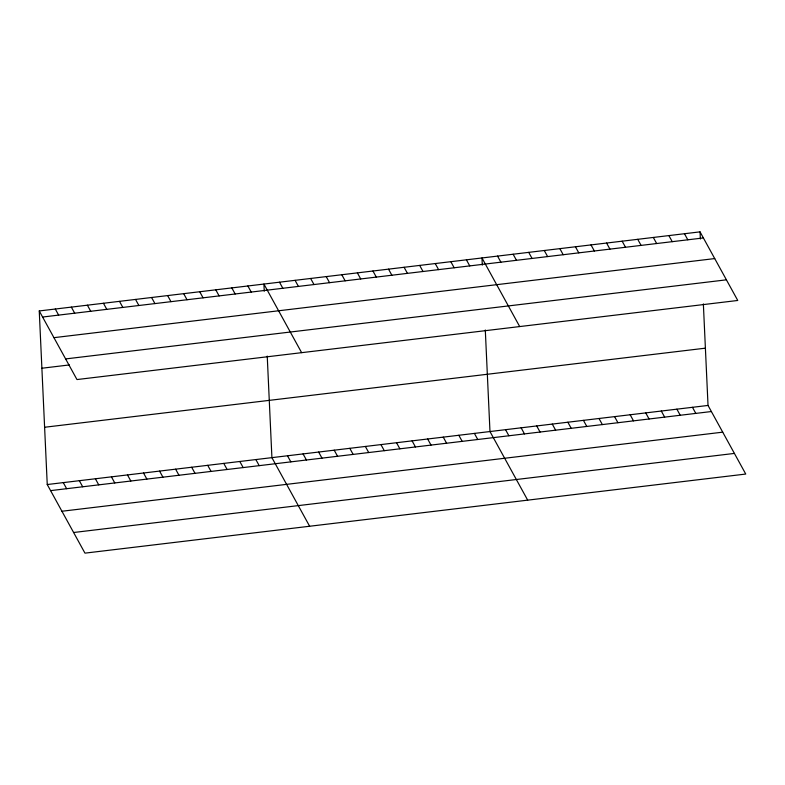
<?xml version="1.0" encoding="UTF-8"?>
<svg xmlns="http://www.w3.org/2000/svg" width="785" height="785" viewBox="0 0 785 785"><rect width="100%" height="100%" fill="white"/><g stroke="black" fill="none" stroke-linecap="round" stroke-linejoin="round"><path stroke-width="1.18" d="M39.25 310.948L700.043 231.86L737.753 300.469L76.969 379.557L39.25 310.948L47.247 484.531L84.957 553.14L745.75 474.052L708.031 405.443L703.36 303.903M42.596 317.032L703.389 237.943M53.939 337.668L714.723 258.579M65.626 358.922L726.41 279.833M41.89 368.234L69.394 364.937M44.608 427.256L705.401 348.167M47.247 484.531L708.031 405.443M50.593 490.625L711.377 411.536M61.936 511.251L722.72 432.162M73.623 532.505L734.407 453.416M684.461 233.724L687.807 239.808M668.889 235.588L672.235 241.672M653.316 237.453L656.662 243.536M637.734 239.317L641.08 245.401M622.162 241.181L625.508 247.265M606.589 243.046L609.935 249.13M692.458 407.307L695.804 413.401M591.007 244.91L594.353 250.994M676.886 409.171L680.232 415.265M575.434 246.775L578.78 252.858M661.304 411.036L664.65 417.12M559.862 248.639L563.198 254.723M645.731 412.9L649.077 418.984M544.28 250.503L547.626 256.587M630.159 414.765L633.505 420.848M528.707 252.368L532.053 258.451M614.577 416.629L617.923 422.713M513.135 254.232L516.471 260.316M599.004 418.493L602.35 424.577M497.553 256.096L500.899 262.18M583.432 420.358L586.778 426.441M519.69 326.56L481.98 257.961L482.304 265.124M567.849 422.222L571.195 428.306M466.408 259.825L469.744 265.909M552.277 424.086L555.623 430.17M450.825 261.69L454.172 267.773M536.705 425.951L540.051 432.035M435.253 263.554L438.599 269.638M521.122 427.815L524.468 433.899M419.681 265.418L423.017 271.502M505.55 429.68L508.896 435.763M404.098 267.283L407.444 273.366M527.687 500.153L489.977 431.544L485.297 329.994M388.526 269.147L391.872 275.231M474.395 433.408L477.741 439.492M372.953 271.011L376.29 277.095M458.823 435.273L462.169 441.356M357.371 272.876L360.717 278.96M443.25 437.137L446.596 443.221M341.799 274.74L345.145 280.824M427.668 439.001L431.014 445.085M326.226 276.605L329.563 282.688M412.096 440.866L415.442 446.95M310.644 278.469L313.99 284.553M396.523 442.73L399.869 448.814M295.072 280.333L298.418 286.417M380.941 444.595L384.287 450.678M279.489 282.198L282.835 288.281M365.368 446.459L368.714 452.543M301.636 352.661L263.917 284.062L264.251 291.215M349.796 448.323L353.142 454.407M247.874 285.976L251.22 292.069M334.214 450.188L337.56 456.271M231.82 287.899L235.166 293.983M318.641 452.052L321.987 458.136M215.777 289.822L219.123 295.906M303.069 453.916L306.415 460M199.724 291.745L203.07 297.829M287.487 455.781L290.833 461.865M183.68 293.659L187.026 299.752M309.633 526.244L271.914 457.645L267.234 356.096M167.637 295.582L170.973 301.666M255.871 459.568L259.207 465.652M151.583 297.505L154.93 303.589M239.817 461.492L243.164 467.575M135.54 299.428L138.886 305.512M223.774 463.405L227.12 469.489M119.487 301.342L122.833 307.435M207.721 465.328L211.067 471.412M103.443 303.265L106.789 309.349M191.677 467.252L195.023 473.335M87.39 305.188L90.736 311.272M175.624 469.175L178.97 475.259M71.347 307.112L74.693 313.195M159.581 471.088L162.927 477.172M55.293 309.025L58.639 315.119M143.527 473.012L146.874 479.095M127.484 474.935L130.83 481.019M111.441 476.848L114.777 482.942M95.387 478.772L98.733 484.855M79.344 480.695L82.69 486.778M63.291 482.618L66.637 488.702M700.043 231.86L700.367 239.023"/></g></svg>
